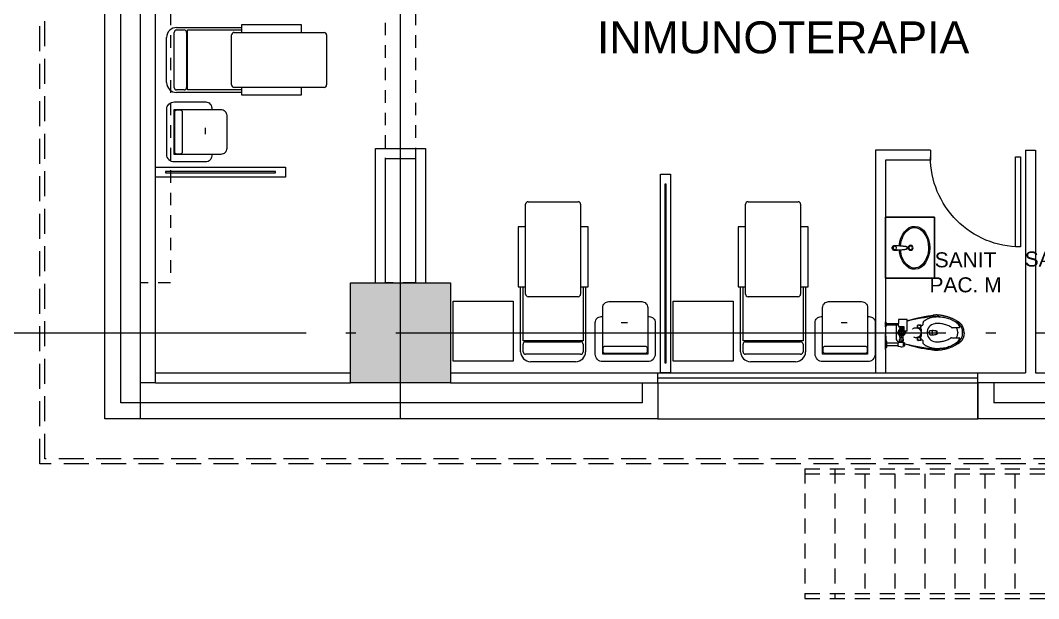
# Model space of a CAD drawing. Header units: metres. Extents: x -22 to 564, y 0 to 143.
# Drawn here: x 283.69 to 293.87, y 31.37 to 37.15 of the extents above; entities that cross this region are included whole.
import ezdxf

# ---------------------------------------------------------------- set-up
doc = ezdxf.new("R2010")
doc.units = ezdxf.units.M
for name, pattern in [('EJES630', [6.3, 5.5, -0.4, 0, -0.4]), ('XREF 3N NEURO-ONCOLOGIA$0$DASHED2', [0.375, 0.25, -0.125]), ('XREF 3N NEURO-ONCOLOGIA$0$HIDDE150', [0.24, 0.15, -0.09]), ('XREF 3N NEURO-ONCOLOGIA$0$HIDDEN2', [0.1875, 0.125, -0.0625])]:
    doc.linetypes.add(name, pattern=pattern)
for name, color, linetype, lineweight in [('EJES', 11, 'EJES630', 0), ('XREF 3N NEURO-ONCOLOGIA$0$HERRERIAS', 1, 'Continuous', 18), ('XREF 3N NEURO-ONCOLOGIA$0$MUROS DE TABLAROCA', 150, 'Continuous', 13)]:
    doc.layers.add(name, color=color, linetype=linetype, lineweight=lineweight)
for name, color, linetype in [('TEXTO', 7, 'Continuous'), ('XREF 3N NEURO-ONCOLOGIA$0$-CG-M-WALL', 7, 'Continuous'), ('XREF 3N NEURO-ONCOLOGIA$0$CANCELES', 1, 'Continuous'), ('XREF 3N NEURO-ONCOLOGIA$0$COLUMNAS', 6, 'Continuous'), ('XREF 3N NEURO-ONCOLOGIA$0$CONTRAVENTEOS', 6, 'XREF 3N NEURO-ONCOLOGIA$0$HIDDEN2'), ('XREF 3N NEURO-ONCOLOGIA$0$LAMINA MULTIPERFORADA', 9, 'Continuous'), ('XREF 3N NEURO-ONCOLOGIA$0$MOBILIARIO', 161, 'Continuous'), ('XREF 3N NEURO-ONCOLOGIA$0$MOBILIARIO FIJO', 40, 'Continuous'), ('XREF 3N NEURO-ONCOLOGIA$0$MUROS BAJOS', 2, 'Continuous'), ('XREF 3N NEURO-ONCOLOGIA$0$NOVIDESA', 11, 'Continuous'), ('XREF 3N NEURO-ONCOLOGIA$0$PROYECCIÓN', 252, 'XREF 3N NEURO-ONCOLOGIA$0$HIDDE150'), ('XREF 3N NEURO-ONCOLOGIA$0$PUERTAS', 253, 'Continuous')]:
    doc.layers.add(name, color=color, linetype=linetype)
doc.styles.add('100 SUBTITULOS 30', font='arial.ttf', dxfattribs={"height": 0.3})

# ---------------------------------------------------------------- blocks, each defined once
blk = doc.blocks.new('XREF 3N NEURO-ONCOLOGIA$0$C-1')
at = {"layer": 'XREF 3N NEURO-ONCOLOGIA$0$-CG-M-WALL', "true_color": 0x636466}
h = blk.add_hatch(color=251, dxfattribs=at)
h.dxf.hatch_style = 1
h.paths.add_polyline_path([(-0.5, -0.5), (-0.5, 0.5), (0.5, 0.5), (0.5, -0.5)])
blk.add_lwpolyline([(-0.5, -0.5), (-0.5, 0.5), (0.5, 0.5), (0.5, -0.5)], close=True)
blk = doc.blocks.new('XREF 3N NEURO-ONCOLOGIA$0$A$C1a09e307')
at = {"layer": 'XREF 3N NEURO-ONCOLOGIA$0$PROYECCIÓN', "color": 8, "lineweight": 0}
for p, q in [((-23.61, 20.255, 0), (-23.61, 12.295, 0)), ((-22.31, 20.255, 0), (-23.61, 20.255, 0)), ((-23.56, 20.255, 0), (-23.56, 12.245, 0)), ((-22.36, 20.255, 0), (-22.36, 11.045, 0)), ((-22.31, 20.255, 0), (-22.31, 10.995, 0)), ((-22.31, 19.955, 0), (-23.61, 19.955, 0)), ((-22.36, 19.655, 0), (-23.56, 19.655, 0)), ((-22.36, 19.355, 0), (-23.56, 19.355, 0)), ((-22.36, 19.055, 0), (-23.56, 19.055, 0)), ((-22.36, 18.755, 0), (-23.56, 18.755, 0)), ((-22.36, 18.455, 0), (-23.56, 18.455, 0)), ((-22.36, 18.155, 0), (-23.56, 18.155, 0))]:
    blk.add_line(p, q, dxfattribs=at)
blk = doc.blocks.new('XREF 3N NEURO-ONCOLOGIA$0$A$C55e99183')
at = {"layer": 'XREF 3N NEURO-ONCOLOGIA$0$MUROS DE TABLAROCA'}
blk.add_blockref('XREF 3N NEURO-ONCOLOGIA$0$A$C1a09e307', (0, 0), dxfattribs=at)
blk = doc.blocks.new('XREF 3N NEURO-ONCOLOGIA$0$REPOSET')
for p, q in [((-0.803, 0.428), (-1.403, 0.428)), ((-1.403, 0.428), (-1.403, 0.353)), ((-0.803, 0.353), (-0.803, 0.428)), ((-1.653, -0.172), (-1.653, 0.328)), ((-1.628, 0.353), (-0.728, 0.353)), ((-0.803, 0.403), (-0.153, 0.403)), ((-0.803, 0.378), (-0.263, 0.378)), ((-0.703, 0.328), (-0.703, -0.172)), ((-0.263, 0.378), (-0.263, -0.222)), ((-0.253, -0.197), (-0.253, 0.353)), ((-0.228, 0.378), (-0.153, 0.378)), ((-0.128, 0.353), (-0.128, -0.197)), ((-0.053, 0.303), (-0.053, -0.147)), ((-0.728, -0.197), (-1.628, -0.197)), ((-1.403, -0.197), (-1.403, -0.272)), ((-0.803, -0.272), (-0.803, -0.197)), ((-1.403, -0.272), (-0.803, -0.272)), ((-0.263, -0.222), (-0.803, -0.222)), ((-0.153, -0.247), (-0.803, -0.247)), ((-0.153, -0.222), (-0.228, -0.222))]:
    blk.add_line(p, q)
for centre, radius, start, end in [((-1.628, 0.328), 0.025, 90, 180), ((-0.728, 0.328), 0.025, 0, 90), ((-0.228, 0.353), 0.025, 90, 180), ((-0.153, 0.303), 0.1, 0, 90), ((-0.153, 0.353), 0.025, 360, 90), ((-1.628, -0.172), 0.025, 180, 270), ((-0.728, -0.172), 0.025, 270, 360), ((-0.228, -0.197), 0.025, 180, 270), ((-0.153, -0.147), 0.1, 270, 0), ((-0.153, -0.197), 0.025, 270, 0)]:
    blk.add_arc(centre, radius, start, end)
blk = doc.blocks.new('XREF 3N NEURO-ONCOLOGIA$0$XR-02$0$LAVABO.NORMATIVO')
at = {"layer": 'XREF 3N NEURO-ONCOLOGIA$0$MOBILIARIO FIJO'}
for p, q in [((-0.305, -0.49), (-0.305, 0)), ((-0.305, 0), (0.305, 0)), ((0.305, 0), (-0.305, 0)), ((-0.305, 0), (-0.305, -0.49)), ((0.305, -0.49), (0.305, 0)), ((0.305, 0), (0.305, -0.49)), ((0.305, -0.49), (-0.305, -0.49)), ((-0.305, -0.49), (0.305, -0.49))]:
    blk.add_line(p, q, dxfattribs=at)
at = {"layer": 'XREF 3N NEURO-ONCOLOGIA$0$MOBILIARIO FIJO', "linetype": 'ByBlock'}
for p, q in [((-0.023, -0.087), (-0.024, -0.089)), ((-0.024, -0.089), (-0.024, -0.092)), ((-0.024, -0.092), (-0.024, -0.093)), ((-0.024, -0.093), (-0.024, -0.094)), ((-0.024, -0.094), (-0.024, -0.095)), ((-0.024, -0.095), (-0.024, -0.095)), ((-0.024, -0.095), (-0.024, -0.096)), ((-0.024, -0.096), (-0.024, -0.097)), ((-0.024, -0.097), (-0.024, -0.097)), ((-0.024, -0.097), (-0.024, -0.098)), ((-0.024, -0.098), (-0.024, -0.099)), ((-0.024, -0.099), (-0.024, -0.1)), ((-0.024, -0.1), (-0.023, -0.101)), ((-0.022, -0.082), (-0.023, -0.085)), ((-0.023, -0.085), (-0.023, -0.087)), ((-0.023, -0.101), (-0.023, -0.101)), ((-0.023, -0.101), (-0.023, -0.102)), ((-0.02, -0.08), (-0.022, -0.082)), ((-0.019, -0.078), (-0.02, -0.08)), ((-0.017, -0.076), (-0.019, -0.078)), ((-0.015, -0.074), (-0.017, -0.076)), ((-0.014, -0.073), (-0.015, -0.074)), ((-0.011, -0.071), (-0.014, -0.073)), ((-0.009, -0.07), (-0.011, -0.071)), ((-0.007, -0.07), (-0.009, -0.07)), ((-0.005, -0.069), (-0.007, -0.07)), ((-0.004, -0.069), (-0.005, -0.069)), ((-0.002, -0.069), (-0.004, -0.069)), ((-0.001, -0.068), (-0.002, -0.069)), ((0.001, -0.068), (-0.001, -0.068)), ((0.002, -0.068), (0.001, -0.068)), ((0.003, -0.068), (0.002, -0.068)), ((0.004, -0.069), (0.003, -0.068)), ((0.006, -0.069), (0.004, -0.069)), ((0.007, -0.069), (0.006, -0.069)), ((0.009, -0.07), (0.007, -0.069)), ((0.01, -0.07), (0.009, -0.07)), ((0.012, -0.071), (0.01, -0.07)), ((0.014, -0.072), (0.012, -0.071)), ((0.015, -0.073), (0.014, -0.072)), ((0.016, -0.073), (0.015, -0.073)), ((0.017, -0.074), (0.016, -0.073)), ((0.018, -0.075), (0.017, -0.074)), ((0.02, -0.076), (0.018, -0.075)), ((0.021, -0.077), (0.02, -0.076)), ((0.022, -0.079), (0.021, -0.077)), ((0.022, -0.08), (0.022, -0.079)), ((0.023, -0.081), (0.022, -0.08)), ((0.024, -0.082), (0.023, -0.081)), ((0.024, -0.083), (0.024, -0.082)), ((0.025, -0.085), (0.024, -0.083)), ((0.025, -0.086), (0.025, -0.085)), ((0.026, -0.088), (0.025, -0.086)), ((0.025, -0.086), (0.025, -0.086)), ((0.025, -0.102), (0.026, -0.1)), ((0.026, -0.089), (0.026, -0.088)), ((0.026, -0.09), (0.026, -0.089)), ((0.026, -0.092), (0.026, -0.09)), ((0.026, -0.094), (0.026, -0.092)), ((0.026, -0.097), (0.026, -0.094)), ((0.026, -0.1), (0.026, -0.097)), ((-0.023, -0.102), (-0.023, -0.105)), ((-0.023, -0.105), (-0.023, -0.111)), ((-0.023, -0.111), (-0.023, -0.115)), ((-0.023, -0.115), (-0.023, -0.119)), ((-0.023, -0.119), (-0.022, -0.124)), ((-0.022, -0.124), (-0.022, -0.129)), ((-0.022, -0.129), (-0.022, -0.134)), ((-0.022, -0.134), (-0.022, -0.14)), ((-0.022, -0.14), (-0.021, -0.143)), ((-0.021, -0.143), (-0.021, -0.146)), ((-0.021, -0.146), (-0.021, -0.149)), ((-0.021, -0.149), (-0.021, -0.152)), ((-0.021, -0.152), (-0.02, -0.156)), ((-0.02, -0.156), (-0.02, -0.159)), ((-0.02, -0.159), (-0.02, -0.165)), ((-0.02, -0.165), (-0.019, -0.172)), ((-0.019, -0.172), (-0.018, -0.179)), ((-0.018, -0.179), (-0.017, -0.19)), ((-0.017, -0.19), (-0.016, -0.199)), ((-0.016, -0.199), (-0.015, -0.204)), ((0.017, -0.202), (0.018, -0.2)), ((0.017, -0.205), (0.017, -0.202)), ((0.018, -0.194), (0.019, -0.192)), ((0.018, -0.196), (0.018, -0.194)), ((0.018, -0.198), (0.018, -0.196)), ((0.018, -0.2), (0.018, -0.198)), ((0.019, -0.188), (0.02, -0.185)), ((0.019, -0.19), (0.019, -0.188)), ((0.019, -0.192), (0.019, -0.19)), ((0.02, -0.18), (0.021, -0.173)), ((0.02, -0.183), (0.02, -0.18)), ((0.02, -0.185), (0.02, -0.183)), ((0.021, -0.167), (0.022, -0.158)), ((0.021, -0.173), (0.021, -0.167)), ((0.022, -0.158), (0.023, -0.153)), ((0.023, -0.144), (0.024, -0.135)), ((0.023, -0.149), (0.023, -0.144)), ((0.023, -0.153), (0.023, -0.149)), ((0.024, -0.125), (0.025, -0.12)), ((0.024, -0.13), (0.024, -0.125)), ((0.024, -0.135), (0.024, -0.13)), ((0.025, -0.108), (0.025, -0.102)), ((0.025, -0.102), (0.025, -0.102)), ((0.025, -0.112), (0.025, -0.108)), ((0.025, -0.12), (0.025, -0.112)), ((-0.015, -0.204), (-0.015, -0.205)), ((-0.015, -0.205), (-0.015, -0.206)), ((-0.015, -0.206), (-0.015, -0.206)), ((-0.015, -0.206), (-0.014, -0.207)), ((-0.014, -0.207), (-0.014, -0.208)), ((-0.014, -0.208), (-0.013, -0.209)), ((-0.013, -0.209), (-0.013, -0.21)), ((-0.013, -0.21), (-0.012, -0.212)), ((-0.012, -0.212), (-0.01, -0.213)), ((-0.01, -0.213), (-0.009, -0.215)), ((-0.009, -0.215), (-0.008, -0.215)), ((-0.008, -0.215), (-0.006, -0.216)), ((-0.006, -0.216), (-0.005, -0.217)), ((-0.005, -0.217), (-0.004, -0.217)), ((-0.004, -0.217), (-0.002, -0.218)), ((-0.002, -0.218), (-0.001, -0.218)), ((-0.001, -0.218), (0.001, -0.218)), ((0.001, -0.218), (0.003, -0.218)), ((0.003, -0.218), (0.004, -0.218)), ((0.004, -0.218), (0.006, -0.217)), ((0.006, -0.217), (0.007, -0.217)), ((0.007, -0.217), (0.009, -0.216)), ((0.009, -0.216), (0.011, -0.215)), ((0.011, -0.215), (0.012, -0.214)), ((0.012, -0.214), (0.013, -0.213)), ((0.013, -0.213), (0.014, -0.211)), ((0.014, -0.211), (0.015, -0.21)), ((0.015, -0.21), (0.016, -0.208)), ((0.016, -0.208), (0.017, -0.206)), ((0.017, -0.206), (0.017, -0.205))]:
    blk.add_line(p, q, dxfattribs=at)
at = {"layer": 'XREF 3N NEURO-ONCOLOGIA$0$MOBILIARIO FIJO', "linetype": 'Continuous'}
blk.add_circle((0.001, -0.094), 0.0171, dxfattribs=at)
at = {"layer": 'XREF 3N NEURO-ONCOLOGIA$0$MOBILIARIO FIJO'}
for radius in [0.025, 0.0175]:
    blk.add_circle((0, -0.252), radius, dxfattribs=at)
at = {"layer": 'XREF 3N NEURO-ONCOLOGIA$0$MOBILIARIO FIJO', "linetype": 'Continuous'}
for centre, radius, start, end in [((0.001, -0.094), 0.0254, 0, 198.6555), ((0.001, -0.094), 0.0242, 359.5329, 180.4671), ((0.822, -0.087), 0.845, 180.4671, 187.9569), ((-0.819, -0.087), 0.845, 352.0431, 359.5329), ((0.001, -0.094), 0.0254, 341.3375, 0.0036), ((0.001, -0.202), 0.0162, 187.9569, 352.0431)]:
    blk.add_arc(centre, radius, start, end, dxfattribs=at)
at = {"layer": 'XREF 3N NEURO-ONCOLOGIA$0$MOBILIARIO FIJO'}
blk.add_ellipse((0, -0.291), major_axis=(-0.215, 0), ratio=0.709302, start_param=4.791428, end_param=10.916607, dxfattribs=at)
blk.add_open_spline([(-0.016, -0.151), (-0.056, -0.153), (-0.094, -0.164), (-0.184, -0.212), (-0.212, -0.265), (-0.188, -0.363), (-0.134, -0.408), (0.009, -0.44), (0.093, -0.426), (0.197, -0.352), (0.215, -0.298), (0.173, -0.203), (0.111, -0.162), (0.03, -0.152), (0.023, -0.151), (0.016, -0.151)], degree=3, knots=[4.791428, 4.791428, 4.791428, 4.791428, 5.367357, 5.367357, 6.457084, 6.457084, 7.54681, 7.54681, 8.636537, 8.636537, 9.726264, 9.726264, 10.81599, 10.81599, 10.916607, 10.916607, 10.916607, 10.916607], dxfattribs=at)
blk = doc.blocks.new('XREF 3N NEURO-ONCOLOGIA$0$XR-00$0$TZF-1-310')
for p, q in [((0, 0.003), (0, -0.003)), ((0.107, 0), (0.058, 0)), ((-0.02, -0.002), (-0.014, -0.001)), ((-0.003, 0), (0.003, 0)), ((0.058, -0.001), (0.058, -0.003)), ((0.058, -0.001), (0.108, -0.001)), ((0.059, -0.004), (0.069, -0.007)), ((0.069, -0.007), (0.096, -0.007)), ((0.071, -0.009), (0.071, -0.015)), ((0.071, -0.015), (0.095, -0.015)), ((0.074, -0.131), (0.074, -0.015)), ((0.092, -0.015), (0.092, -0.131)), ((0.095, -0.015), (0.095, -0.009)), ((0.096, -0.007), (0.107, -0.004)), ((0.107, 0), (0.107, 0)), ((0.108, -0.002), (0.108, -0.001)), ((-0.133, -0.181), (-0.134, -0.18)), ((-0.133, -0.184), (-0.133, -0.181)), ((-0.133, -0.181), (-0.1, -0.181)), ((-0.133, -0.181), (-0.133, -0.181)), ((-0.133, -0.181), (-0.133, -0.181)), ((-0.133, -0.181), (-0.133, -0.181)), ((-0.133, -0.181), (-0.132, -0.181)), ((-0.133, -0.184), (-0.1, -0.184)), ((-0.13, -0.187), (-0.133, -0.184)), ((-0.132, -0.181), (-0.127, -0.181)), ((-0.103, -0.187), (-0.13, -0.187)), ((-0.13, -0.187), (-0.13, -0.193)), ((-0.129, -0.195), (-0.104, -0.195)), ((-0.127, -0.181), (-0.114, -0.181)), ((-0.114, -0.181), (-0.11, -0.181)), ((-0.111, -0.195), (-0.111, -0.195)), ((-0.11, -0.181), (-0.101, -0.18)), ((-0.1, -0.184), (-0.103, -0.187)), ((-0.103, -0.193), (-0.103, -0.187)), ((-0.101, -0.18), (-0.1, -0.18)), ((-0.1, -0.18), (-0.099, -0.181)), ((-0.1, -0.181), (-0.1, -0.184)), ((-0.1, -0.181), (-0.099, -0.181)), ((-0.096, -0.142), (-0.081, -0.142)), ((-0.096, -0.179), (-0.082, -0.179)), ((-0.082, -0.161), (-0.08, -0.161)), ((-0.082, -0.161), (-0.082, -0.179)), ((-0.082, -0.179), (-0.081, -0.178)), ((-0.081, -0.142), (-0.08, -0.143)), ((-0.081, -0.142), (-0.08, -0.159)), ((-0.081, -0.178), (-0.081, -0.178)), ((-0.081, -0.178), (-0.08, -0.179)), ((-0.08, -0.143), (-0.08, -0.14)), ((-0.08, -0.14), (-0.068, -0.14)), ((-0.08, -0.143), (-0.08, -0.181)), ((-0.08, -0.159), (-0.08, -0.165)), ((-0.08, -0.161), (-0.08, -0.168)), ((-0.08, -0.165), (-0.08, -0.173)), ((-0.08, -0.168), (-0.08, -0.174)), ((-0.08, -0.173), (-0.08, -0.174)), ((-0.08, -0.181), (-0.068, -0.181)), ((-0.066, -0.142), (-0.066, -0.146)), ((-0.066, -0.179), (-0.066, -0.175)), ((0.059, -0.106), (-0.059, -0.106)), ((-0.059, -0.106), (-0.059, -0.106)), ((-0.045, -0.161), (-0.028, -0.161)), ((-0.045, -0.175), (-0.045, -0.178)), ((-0.045, -0.178), (-0.023, -0.178)), ((-0.023, -0.159), (-0.018, -0.145)), ((-0.018, -0.176), (-0.023, -0.162)), ((-0.017, -0.165), (-0.017, -0.156)), ((-0.017, -0.156), (-0.017, -0.165)), ((-0.015, -0.143), (-0.002, -0.137)), ((-0.015, -0.178), (-0.001, -0.184)), ((-0.013, -0.13), (-0.013, -0.126)), ((-0.013, -0.126), (-0.013, -0.129)), ((-0.013, -0.13), (-0.013, -0.134)), ((-0.013, -0.195), (-0.013, -0.192)), ((-0.009, -0.126), (-0.009, -0.129)), ((-0.007, -0.195), (-0.007, -0.192)), ((-0.004, -0.126), (-0.004, -0.129)), ((-0.003, -0.195), (-0.003, -0.192)), ((0.002, -0.137), (0.015, -0.142)), ((0.002, -0.184), (0.016, -0.178)), ((0.004, -0.126), (0.004, -0.129)), ((0.006, -0.195), (0.006, -0.192)), ((0.009, -0.126), (0.009, -0.129)), ((0.01, -0.134), (0.025, -0.134)), ((0.01, -0.188), (0.025, -0.188)), ((0.01, -0.195), (0.01, -0.192)), ((0.013, -0.134), (0.013, -0.126)), ((0.013, -0.126), (0.013, -0.129)), ((0.013, -0.192), (0.013, -0.188)), ((0.013, -0.195), (0.013, -0.192)), ((0.016, -0.219), (0.016, -0.188)), ((0.016, -0.188), (0.021, -0.188)), ((0.018, -0.145), (0.023, -0.158)), ((0.018, -0.165), (0.018, -0.156)), ((0.018, -0.156), (0.018, -0.165)), ((0.024, -0.162), (0.018, -0.176)), ((0.02, -0.188), (0.021, -0.188)), ((0.021, -0.188), (0.021, -0.188)), ((0.027, -0.141), (0.027, -0.138)), ((0.027, -0.184), (0.027, -0.181)), ((0.028, -0.14), (0.028, -0.152)), ((0.028, -0.143), (0.029, -0.143)), ((0.028, -0.178), (0.028, -0.169)), ((0.028, -0.169), (0.028, -0.182)), ((0.029, -0.178), (0.028, -0.178)), ((0.029, -0.143), (0.029, -0.178)), ((0.029, -0.143), (0.029, -0.144)), ((0.029, -0.144), (0.03, -0.143)), ((0.03, -0.17), (0.029, -0.144)), ((0.029, -0.144), (0.029, -0.144)), ((0.029, -0.144), (0.03, -0.177)), ((0.029, -0.178), (0.03, -0.177)), ((0.03, -0.178), (0.03, -0.143)), ((0.03, -0.143), (0.031, -0.178)), ((0.03, -0.143), (0.03, -0.143)), ((0.03, -0.143), (0.03, -0.143)), ((0.03, -0.143), (0.03, -0.144)), ((0.03, -0.144), (0.031, -0.162)), ((0.03, -0.144), (0.031, -0.144)), ((0.03, -0.177), (0.03, -0.17)), ((0.03, -0.177), (0.03, -0.177)), ((0.03, -0.177), (0.03, -0.178)), ((0.03, -0.178), (0.031, -0.178)), ((0.031, -0.144), (0.031, -0.143)), ((0.031, -0.144), (0.031, -0.15)), ((0.031, -0.15), (0.031, -0.159)), ((0.031, -0.159), (0.031, -0.16)), ((0.031, -0.16), (0.031, -0.162)), ((0.031, -0.162), (0.031, -0.17)), ((0.031, -0.162), (0.031, -0.164)), ((0.031, -0.17), (0.031, -0.172)), ((0.031, -0.178), (0.031, -0.177)), ((0.052, -0.188), (0.055, -0.188)), ((0.059, -0.106), (0.059, -0.106)), ((0.073, -0.131), (0.066, -0.131)), ((0.131, -0.131), (0.092, -0.131)), ((0.131, -0.219), (0.131, -0.131)), ((0.016, -0.219), (0.131, -0.219)), ((-0.107, -0.378), (-0.106, -0.378)), ((-0.105, -0.377), (-0.105, -0.377)), ((-0.103, -0.376), (-0.102, -0.376)), ((-0.102, -0.376), (-0.079, -0.376)), ((-0.076, -0.338), (-0.076, -0.326)), ((-0.076, -0.326), (-0.076, -0.354)), ((-0.074, -0.363), (-0.076, -0.354)), ((-0.076, -0.354), (-0.076, -0.354)), ((-0.075, -0.354), (-0.076, -0.354)), ((-0.076, -0.354), (-0.056, -0.354)), ((-0.076, -0.354), (-0.076, -0.354)), ((-0.076, -0.354), (-0.076, -0.354)), ((-0.075, -0.354), (-0.075, -0.354)), ((-0.075, -0.354), (-0.073, -0.354)), ((-0.074, -0.364), (-0.074, -0.36)), ((-0.074, -0.372), (-0.074, -0.37)), ((-0.073, -0.322), (-0.073, -0.322)), ((-0.073, -0.322), (-0.068, -0.322)), ((-0.051, -0.322), (-0.073, -0.322)), ((-0.069, -0.356), (-0.056, -0.356)), ((-0.068, -0.322), (-0.056, -0.322)), ((-0.056, -0.322), (-0.051, -0.322)), ((-0.056, -0.353), (-0.037, -0.353)), ((-0.056, -0.353), (-0.056, -0.356)), ((-0.048, -0.353), (-0.047, -0.326)), ((-0.048, -0.338), (-0.048, -0.353)), ((-0.036, -0.354), (-0.036, -0.356)), ((0.036, -0.356), (0.036, -0.354)), ((0.037, -0.353), (0.055, -0.353)), ((0.048, -0.338), (0.047, -0.326)), ((0.048, -0.326), (0.048, -0.353)), ((0.051, -0.322), (0.051, -0.322)), ((0.051, -0.322), (0.056, -0.322)), ((0.073, -0.322), (0.051, -0.322)), ((0.056, -0.322), (0.068, -0.322)), ((0.056, -0.354), (0.056, -0.356)), ((0.056, -0.354), (0.076, -0.354)), ((0.068, -0.322), (0.073, -0.322)), ((0.076, -0.354), (0.073, -0.363)), ((0.074, -0.36), (0.073, -0.364)), ((0.074, -0.37), (0.074, -0.372)), ((0.076, -0.354), (0.077, -0.326)), ((0.076, -0.339), (0.076, -0.354)), ((0.076, -0.354), (0.076, -0.354)), ((0.076, -0.354), (0.076, -0.354)), ((0.076, -0.354), (0.076, -0.354)), ((0.079, -0.376), (0.102, -0.376)), ((0.102, -0.376), (0.103, -0.376)), ((0.107, -0.378), (0.105, -0.378)), ((-0.091, -0.501), (-0.091, -0.501)), ((0.022, -0.467), (-0.022, -0.467)), ((-0.018, -0.506), (-0.017, -0.508)), ((0.018, -0.506), (-0.018, -0.506)), ((-0.003, -0.438), (-0.006, -0.439)), ((0.006, -0.439), (-0.006, -0.439)), ((0.003, -0.438), (0.006, -0.439)), ((0.018, -0.506), (0.017, -0.508)), ((0, -0.518), (0, -0.519)), ((-0.05, -0.66), (-0.05, -0.736)), ((0.05, -0.736), (0.05, -0.667)), ((-0.006, -0.724), (0, -0.724)), ((0.006, -0.724), (0, -0.724))]:
    blk.add_line(p, q)
for points in [[(-0.169, -0.001), (-0.169, 0)], [(-0.169, 0), (-0.014, 0)], [(-0.169, -0.001), (-0.163, -0.002)], [(-0.169, -0.001), (-0.015, -0.001)], [(-0.163, -0.002), (-0.02, -0.002)], [(-0.152, -0.003), (-0.146, -0.008)], [(-0.147, -0.013), (-0.148, -0.007)], [(-0.145, -0.009), (-0.038, -0.009)], [(-0.145, -0.015), (-0.088, -0.015)], [(-0.085, -0.013), (-0.085, -0.009)], [(-0.037, -0.008), (-0.031, -0.003)], [(-0.014, -0.001), (-0.014, 0)], [(-0.096, -0.18), (-0.136, -0.18)], [(-0.132, -0.123), (-0.134, -0.123), (-0.134, -0.135)], [(-0.133, -0.181), (-0.134, -0.181), (-0.133, -0.181), (-0.133, -0.181), (-0.133, -0.181), (-0.133, -0.181), (-0.133, -0.181), (-0.133, -0.181), (-0.133, -0.181), (-0.133, -0.181), (-0.133, -0.181), (-0.133, -0.181), (-0.133, -0.181), (-0.133, -0.181), (-0.133, -0.181), (-0.133, -0.181), (-0.133, -0.181), (-0.132, -0.181), (-0.131, -0.181), (-0.13, -0.181), (-0.127, -0.181), (-0.124, -0.181), (-0.117, -0.181), (-0.112, -0.18), (-0.109, -0.18), (-0.109, -0.18)], [(-0.099, -0.181), (-0.099, -0.181), (-0.099, -0.181), (-0.099, -0.181), (-0.099, -0.181), (-0.099, -0.181), (-0.099, -0.181), (-0.099, -0.181), (-0.099, -0.181), (-0.099, -0.181), (-0.099, -0.181), (-0.1, -0.181), (-0.103, -0.181), (-0.105, -0.181), (-0.109, -0.181), (-0.116, -0.181), (-0.128, -0.181), (-0.13, -0.181), (-0.131, -0.181), (-0.133, -0.181), (-0.133, -0.181), (-0.133, -0.181)], [(-0.122, -0.195), (-0.122, -0.195)], [(-0.101, -0.123), (-0.099, -0.123), (-0.099, -0.135)], [(-0.097, -0.14), (-0.097, -0.14)], [(-0.096, -0.141), (-0.096, -0.179), (-0.096, -0.18)], [(-0.081, -0.178), (-0.081, -0.168), (-0.081, -0.161)], [(-0.045, -0.146), (-0.045, -0.144), (-0.023, -0.143)], [(-0.015, -0.163), (-0.015, -0.158), (-0.013, -0.158), (-0.013, -0.16), (-0.012, -0.16), (-0.012, -0.158), (-0.01, -0.158), (-0.01, -0.163), (-0.012, -0.163), (-0.012, -0.161), (-0.013, -0.161), (-0.013, -0.163), (-0.015, -0.163)], [(-0.014, -0.135), (-0.014, -0.134), (-0.01, -0.134)], [(-0.007, -0.162), (-0.005, -0.162), (-0.005, -0.163), (-0.009, -0.163), (-0.009, -0.158), (-0.005, -0.158), (-0.005, -0.159), (-0.007, -0.159), (-0.007, -0.162)], [(-0.007, -0.161), (-0.005, -0.161), (-0.005, -0.16)], [(-0.004, -0.158), (-0.002, -0.158), (-0.002, -0.162), (0, -0.162), (0, -0.163), (-0.004, -0.163), (-0.004, -0.158)], [(-0.001, -0.158), (0.001, -0.158), (0.002, -0.161), (0.003, -0.158), (0.004, -0.158), (0.003, -0.163), (0.001, -0.163), (-0.001, -0.158)], [(0.006, -0.162), (0.009, -0.162), (0.009, -0.163), (0.005, -0.163), (0.005, -0.158), (0.009, -0.158), (0.009, -0.159), (0.006, -0.159), (0.006, -0.162)], [(0.006, -0.161), (0.009, -0.161), (0.009, -0.16)], [(0.01, -0.163), (0.011, -0.161), (0.01, -0.158), (0.012, -0.158), (0.012, -0.159), (0.013, -0.158), (0.015, -0.158), (0.013, -0.161), (0.015, -0.163), (0.013, -0.163), (0.012, -0.162), (0.012, -0.163), (0.01, -0.163)], [(0.021, -0.188), (0.021, -0.188), (0.051, -0.188), (0.051, -0.188)], [(0.053, -0.149), (0.053, -0.142), (0.057, -0.142), (0.057, -0.138), (0.059, -0.138), (0.059, -0.183), (0.057, -0.183), (0.057, -0.179), (0.053, -0.179), (0.053, -0.172), (0.057, -0.172), (0.057, -0.149), (0.053, -0.149), (0.053, -0.172)], [(0.059, -0.183), (0.059, -0.179), (0.06, -0.158), (0.059, -0.142), (0.059, -0.139), (0.059, -0.138)]]:
    blk.add_lwpolyline(points)
for points in [[(-0.132, -0.015), (-0.101, -0.015), (-0.101, -0.123), (-0.132, -0.123)], [(-0.066, -0.146), (-0.045, -0.146), (-0.045, -0.175), (-0.066, -0.175)], [(-0.013, -0.126), (0.013, -0.126), (0.013, -0.129), (-0.013, -0.129)], [(-0.013, -0.192), (0.014, -0.192), (0.014, -0.195), (-0.013, -0.195)], [(-0.007, -0.195), (0.008, -0.195), (0.008, -0.201), (-0.007, -0.201)], [(0.031, -0.181), (0.042, -0.181), (0.042, -0.14), (0.031, -0.14)], [(0.031, -0.14), (0.037, -0.14), (0.037, -0.149), (0.031, -0.149)], [(0.031, -0.152), (0.037, -0.152), (0.037, -0.169), (0.031, -0.169)], [(0.031, -0.173), (0.037, -0.173), (0.037, -0.181), (0.031, -0.181)], [(0.042, -0.146), (0.053, -0.146), (0.053, -0.176), (0.042, -0.176)]]:
    blk.add_lwpolyline(points, close=True)
for radius in [0.0287, 0.0208, 0.0206]:
    blk.add_circle((0, -0.161), radius)
at = {"linetype": 'XREF 3N NEURO-ONCOLOGIA$0$HIDDEN2', "ltscale": 0.25}
blk.add_circle((0, -0.305), 0.05, dxfattribs=at)
for centre, radius, start, end in [((0.058, -0.001), 0.000699, 90.9528, 179.9884), ((-0.168, 0.004), 0.0046, 263.5947, 268.4559), ((-0.153, -0.004), 0.00135, 45.0725, 87.1801), ((-0.145, -0.013), 0.0021, 183, 270), ((-0.145, -0.007), 0.00204, 225, 270), ((-0.088, -0.013), 0.0021, 270, 357), ((-0.038, -0.007), 0.00204, 270, 315), ((-0.03, -0.004), 0.00137, 94.7227, 134.7414), ((-0.015, 0.003), 0.00404, 271.1487, 276.8791), ((0.059, -0.002), 0.0014, 186.7349, 251.2313), ((0.069, -0.009), 0.00201, 2.8263, 77.3063), ((0.097, -0.009), 0.00201, 102.6722, 177.1705), ((0.107, -0.001), 0.000699, 359.9963, 84.9523), ((0.106, -0.002), 0.00142, 280.2182, 357.7148), ((1.432, -0.61), 1.597, 164.9037, 175.9972), ((-0.09, -0.16), 0.0506, 150.3792, 203.3877), ((-0.129, -0.193), 0.00134, 181.5, 270), ((-0.122, -0.195), 0.000343, 129.5338, 173.6561), ((-0.122, -0.195), 0.000336, 184.2026, 265.607), ((-0.116, -0.128), 0.0678, 265.6071, 274.393), ((1.257, -0.645), 1.44, 161.7644, 162.8369), ((-0.111, -0.195), 0.000336, 274.393, 0), ((-0.111, -0.195), 0.000384, 6.4023, 46.3389), ((-0.104, -0.193), 0.00132, 272.56, 359.5188), ((-0.098, -0.135), 0.0014, 180, 202.3854), ((-0.147, -0.162), 0.0546, 24.1417, 29.2361), ((-0.095, -0.14), 0.00152, 197.7005, 241.6179), ((-0.095, -0.181), 0.0014, 109.984, 146.4949), ((1.432, -0.61), 1.597, 162.4445, 162.9485), ((-0.059, -0.139), 0.0324, 90, 162.4418), ((1.432, -0.61), 1.597, 162.4418, 162.4445), ((0.345, -0.157), 0.427, 180.5403, 182.731), ((-0.068, -0.142), 0.0021, 0, 90), ((-0.068, -0.179), 0.0021, 269.9217, 358.0095), ((0, -0.161), 0.0342, 112.6823, 150.0864), ((0, -0.161), 0.0338, 113.03, 149.6072), ((0, -0.161), 0.0338, 210.3928, 246.97), ((0, -0.161), 0.0342, 209.8982, 247.1956), ((-0.02, -0.161), 0.00402, 157.4999, 202.5001), ((-0.014, -0.147), 0.00402, 112.4999, 157.5001), ((-0.014, -0.175), 0.00402, 202.4999, 244.6781), ((0, -0.369), 0.214, 85.2566, 94.7434), ((0, -0.369), 0.214, 85.2842, 94.7158), ((0, 0.048), 0.214, 265.2842, 274.7158), ((0, 0.048), 0.214, 265.2566, 274.7434), ((-0.005, -0.163), 0.00333, 92.771, 141.1546), ((0, -0.141), 0.00442, 60.0251, 118.4175), ((0, -0.18), 0.00418, 247.9601, 298.5157), ((0.009, -0.163), 0.00333, 92.771, 141.1546), ((0, -0.161), 0.0342, 51.9601, 67.3177), ((0.003, -0.156), 0.0287, 52.4204, 68.7317), ((0, -0.161), 0.0338, 293.03, 298.243), ((-0.001, -0.158), 0.0373, 292.8404, 297.3937), ((0.014, -0.147), 0.00445, 24.0076, 75.6524), ((0.014, -0.174), 0.00418, 292.9328, 343.6813), ((0.036, -0.037), 0.151, 264.2467, 275.9084), ((0.019, -0.16), 0.00473, 339.5535, 33.7109), ((0.021, -0.139), 0.00627, 9.3541, 51.7711), ((0.021, -0.183), 0.00627, 308.223, 348.2751), ((0.021, -0.139), 0.00627, 9.3541, 51.7711), ((0.021, -0.183), 0.00627, 308.223, 348.2751), ((0.032, -0.137), 0.00562, 189.3834, 212.1713), ((0.033, -0.185), 0.00586, 147.9912, 172.4866), ((0, -0.161), 0.0347, 30.4452, 36.7467), ((0.003, -0.159), 0.0304, 29.7018, 36.0418), ((0.002, -0.162), 0.0318, 322.8069, 330.7575), ((0.015, -0.171), 0.0161, 322.8448, 332.2385), ((0.055, -0.184), 0.0037, 273.989, 13.1466), ((0.059, -0.139), 0.0324, 63.0756, 90), ((0.066, -0.138), 0.00771, 89.9605, 177.6253), ((0.083, -0.041), 0.0897, 263.9649, 276.0445), ((1.244, -0.643), 1.426, 163.2334, 173.7464), ((1.244, -0.643), 1.426, 162.7735, 163.1187), ((-1.432, -0.61), 1.597, 4.0028, 14.2041), ((-1.257, -0.645), 1.44, 17.1303, 17.2305), ((-1.243, -0.643), 1.425, 16.8408, 17.2004), ((-1.243, -0.643), 1.425, 6.2485, 16.8299), ((-0.003, -0.496), 0.158, 131.7258, 132.3304), ((-0.107, -0.38), 0.00196, 89.3673, 131.099), ((-0.106, -0.376), 0.00184, 269.3463, 330.6492), ((-0.103, -0.378), 0.00195, 90.4112, 151.5615), ((-0.079, -0.371), 0.00455, 270, 0), ((-0.073, -0.326), 0.00364, 90, 180.8185), ((-0.073, -0.326), 0.00364, 89.1815, 180), ((-0.075, -0.354), 0.00091, 180.8185, 196.1443), ((-0.051, -0.326), 0.00364, 26.429, 90), ((-0.051, -0.326), 0.00364, 358.3631, 89.1815), ((-0.037, -0.354), 0.00091, 0, 90), ((0, -12.458), 12.102, 89.8216, 90.175), ((0.037, -0.354), 0.00091, 90, 180), ((0.051, -0.326), 0.00364, 90, 180.8185), ((0.051, -0.326), 0.00364, 89.1815, 180), ((0.055, -0.354), 0.00091, 0, 90), ((0.047, 2.148), 2.504, 270.1875, 270.5141), ((0.073, -0.326), 0.00364, 26.429, 90), ((0.073, -0.326), 0.00364, 358.3631, 89.1815), ((0.079, -0.371), 0.00455, 180, 270), ((0.075, -0.354), 0.00091, 343.8557, 359.1815), ((0.103, -0.378), 0.00195, 28.4386, 89.5888), ((0.107, -0.38), 0.00198, 49.0875, 90.4462), ((0.004, -0.495), 0.156, 47.6682, 48.2772), ((0.132, -0.519), 0.293, 175.9969, 184.8615), ((0, -0.508), 0.091, 9.2548, 175.9387), ((0.519, -0.438), 0.541, 182.9967, 187.144), ((-0.001, -0.437), 0.000598, 317.9323, 342.9776), ((0.001, -0.437), 0.000597, 196.9872, 222.103), ((-0.507, -0.439), 0.529, 352.8086, 357.0508), ((-0.132, -0.519), 0.293, 355.0124, 4.0031), ((-0.001, -0.518), 0.000937, 263.4365, 309.8712), ((0.001, -0.518), 0.000937, 230.1288, 276.5635), ((0.252, -0.497), 0.415, 208.3551, 213.0094), ((-0.057, -0.66), 0.00728, 0, 37.067), ((0.02, -0.558), 0.168, 245.3845, 256.7621), ((-0.02, -0.558), 0.168, 283.2379, 294.6155), ((0.057, -0.667), 0.00728, 142.0152, 180), ((-0.252, -0.497), 0.415, 326.9906, 331.7101), ((-0.006, -0.665), 0.107, 213.0094, 272.1861), ((-0.057, -0.736), 0.00728, 238.4381, 0), ((0.02, -0.558), 0.168, 256.7621, 258.2805), ((0.02, -0.558), 0.168, 258.2805, 261.1157), ((0, -0.828), 0.056, 90, 92.1861), ((0, -0.828), 0.056, 87.8139, 90), ((0.006, -0.665), 0.107, 267.8139, 326.9906), ((-0.02, -0.558), 0.168, 278.8843, 281.7195), ((-0.02, -0.558), 0.168, 281.7195, 283.2379), ((0.057, -0.736), 0.00728, 180, 301.5619)]:
    blk.add_arc(centre, radius, start, end)
blk.add_ellipse((0.111, -0.426), major_axis=(-0.071, 0.143), ratio=0.110156, start_param=-1.280538, end_param=-1.272211)
for points, knots in [([(-0.061, -0.742), (-0.068, -0.738), (-0.076, -0.733), (-0.086, -0.725), (-0.089, -0.723), (-0.095, -0.717), (-0.098, -0.714), (-0.107, -0.704), (-0.112, -0.697), (-0.12, -0.683), (-0.124, -0.675), (-0.132, -0.66), (-0.135, -0.652), (-0.141, -0.636), (-0.144, -0.628), (-0.149, -0.612), (-0.151, -0.603), (-0.155, -0.587), (-0.156, -0.578), (-0.158, -0.562), (-0.159, -0.553), (-0.16, -0.536), (-0.161, -0.528), (-0.16, -0.511), (-0.16, -0.503), (-0.159, -0.49), (-0.158, -0.486), (-0.157, -0.478), (-0.156, -0.473), (-0.153, -0.461), (-0.151, -0.453), (-0.147, -0.44), (-0.145, -0.436), (-0.143, -0.43), (-0.142, -0.428), (-0.141, -0.424), (-0.14, -0.422), (-0.137, -0.417), (-0.135, -0.413), (-0.131, -0.405), (-0.129, -0.402), (-0.124, -0.395), (-0.121, -0.392), (-0.116, -0.385), (-0.113, -0.382), (-0.109, -0.379)], [0, 0, 0, 0, 0.0625, 0.0625, 0.09375, 0.09375, 0.125, 0.125, 0.1875, 0.1875, 0.25, 0.25, 0.3125, 0.3125, 0.375, 0.375, 0.4375, 0.4375, 0.5, 0.5, 0.5625, 0.5625, 0.625, 0.625, 0.6875, 0.6875, 0.71875, 0.71875, 0.75, 0.75, 0.8125, 0.8125, 0.84375, 0.84375, 0.859375, 0.859375, 0.875, 0.875, 0.90625, 0.90625, 0.9375, 0.9375, 0.96875, 0.96875, 1, 1, 1, 1]), ([(-0.074, -0.36), (-0.074, -0.36), (-0.074, -0.359), (-0.073, -0.359), (-0.073, -0.359), (-0.073, -0.358), (-0.073, -0.358), (-0.073, -0.358), (-0.073, -0.357), (-0.072, -0.357), (-0.072, -0.357), (-0.071, -0.357), (-0.071, -0.357), (-0.071, -0.356), (-0.07, -0.356), (-0.07, -0.356), (-0.07, -0.356), (-0.069, -0.356)], [0, 0, 0, 0, 0.125, 0.125, 0.25, 0.25, 0.375, 0.375, 0.5, 0.5, 0.625, 0.625, 0.75, 0.75, 0.875, 0.875, 1, 1, 1, 1]), ([(-0.074, -0.37), (-0.074, -0.369), (-0.074, -0.369), (-0.074, -0.368), (-0.074, -0.368), (-0.074, -0.367), (-0.074, -0.366), (-0.074, -0.365), (-0.074, -0.364), (-0.074, -0.364)], [0, 0, 0, 0, 0.25, 0.25, 0.5, 0.5, 0.75, 0.75, 1, 1, 1, 1]), ([(0.109, -0.379), (0.116, -0.385), (0.121, -0.391), (0.131, -0.405), (0.135, -0.413), (0.14, -0.422), (0.141, -0.424), (0.142, -0.428), (0.143, -0.43), (0.145, -0.436), (0.147, -0.44), (0.151, -0.453), (0.153, -0.461), (0.157, -0.477), (0.158, -0.486), (0.16, -0.503), (0.16, -0.511), (0.161, -0.528), (0.16, -0.537), (0.159, -0.554), (0.158, -0.562), (0.156, -0.579), (0.155, -0.587), (0.151, -0.604), (0.149, -0.612), (0.144, -0.628), (0.141, -0.636), (0.135, -0.652), (0.132, -0.66), (0.124, -0.675), (0.12, -0.683), (0.114, -0.694), (0.111, -0.697), (0.106, -0.704), (0.104, -0.707), (0.098, -0.714), (0.095, -0.717), (0.089, -0.723), (0.086, -0.725), (0.076, -0.733), (0.068, -0.738), (0.061, -0.742)], [0, 0, 0, 0, 0.0625, 0.0625, 0.125, 0.125, 0.140625, 0.140625, 0.15625, 0.15625, 0.1875, 0.1875, 0.25, 0.25, 0.3125, 0.3125, 0.375, 0.375, 0.4375, 0.4375, 0.5, 0.5, 0.5625, 0.5625, 0.625, 0.625, 0.6875, 0.6875, 0.75, 0.75, 0.8125, 0.8125, 0.84375, 0.84375, 0.875, 0.875, 0.90625, 0.90625, 0.9375, 0.9375, 1, 1, 1, 1]), ([(0.069, -0.356), (0.07, -0.356), (0.07, -0.356), (0.07, -0.356), (0.071, -0.356), (0.071, -0.357), (0.071, -0.357), (0.072, -0.357), (0.072, -0.357), (0.073, -0.357), (0.073, -0.358), (0.073, -0.358), (0.073, -0.358), (0.073, -0.359), (0.073, -0.359), (0.073, -0.359), (0.074, -0.36), (0.074, -0.36)], [0, 0, 0, 0, 0.125, 0.125, 0.25, 0.25, 0.375, 0.375, 0.5, 0.5, 0.625, 0.625, 0.75, 0.75, 0.875, 0.875, 1, 1, 1, 1]), ([(0.073, -0.364), (0.073, -0.364), (0.074, -0.365), (0.074, -0.366), (0.074, -0.367), (0.074, -0.368), (0.074, -0.368), (0.074, -0.369), (0.074, -0.369), (0.074, -0.37)], [0, 0, 0, 0, 0.25, 0.25, 0.5, 0.5, 0.75, 0.75, 1, 1, 1, 1]), ([(-0.091, -0.501), (-0.091, -0.505), (-0.091, -0.508), (-0.091, -0.515), (-0.091, -0.518), (-0.091, -0.528), (-0.091, -0.535), (-0.09, -0.549), (-0.089, -0.555), (-0.086, -0.569), (-0.085, -0.575), (-0.082, -0.588), (-0.08, -0.595), (-0.076, -0.607), (-0.073, -0.614), (-0.068, -0.626), (-0.065, -0.632), (-0.059, -0.644), (-0.056, -0.65), (-0.052, -0.655)], [0, 0, 0, 0, 0.0625, 0.0625, 0.125, 0.125, 0.25, 0.25, 0.375, 0.375, 0.5, 0.5, 0.625, 0.625, 0.75, 0.75, 0.875, 0.875, 1, 1, 1, 1]), ([(-0.006, -0.439), (-0.007, -0.439), (-0.007, -0.439), (-0.009, -0.439), (-0.01, -0.44), (-0.013, -0.44), (-0.014, -0.441), (-0.017, -0.443), (-0.018, -0.444), (-0.02, -0.447), (-0.021, -0.448), (-0.022, -0.451), (-0.022, -0.452), (-0.022, -0.454), (-0.022, -0.455), (-0.022, -0.456), (-0.022, -0.457), (-0.022, -0.461), (-0.022, -0.464), (-0.022, -0.467)], [0, 0, 0, 0, 0.0625, 0.0625, 0.125, 0.125, 0.25, 0.25, 0.375, 0.375, 0.5, 0.5, 0.625, 0.625, 0.6875, 0.6875, 0.75, 0.75, 1, 1, 1, 1]), ([(0, -0.518), (-0.001, -0.518), (-0.002, -0.518), (-0.004, -0.518), (-0.005, -0.518), (-0.008, -0.517), (-0.01, -0.517), (-0.013, -0.516), (-0.013, -0.516), (-0.014, -0.516), (-0.015, -0.516), (-0.015, -0.515), (-0.015, -0.515), (-0.016, -0.514), (-0.016, -0.513), (-0.016, -0.511), (-0.017, -0.51), (-0.017, -0.508)], [0, 0, 0, 0, 0.125, 0.125, 0.25, 0.25, 0.5, 0.5, 0.5625, 0.5625, 0.625, 0.625, 0.6875, 0.6875, 0.75, 0.75, 1, 1, 1, 1]), ([(-0.001, -0.519), (-0.003, -0.519), (-0.005, -0.519), (-0.008, -0.518), (-0.01, -0.518), (-0.013, -0.517), (-0.013, -0.517), (-0.014, -0.517), (-0.015, -0.516), (-0.015, -0.516), (-0.015, -0.515), (-0.016, -0.514), (-0.016, -0.514), (-0.016, -0.512), (-0.017, -0.51), (-0.017, -0.508)], [0, 0, 0, 0, 0.25, 0.25, 0.5, 0.5, 0.5625, 0.5625, 0.625, 0.625, 0.6875, 0.6875, 0.75, 0.75, 1, 1, 1, 1]), ([(-0.001, -0.437), (-0.001, -0.437), (-0.001, -0.437), (-0.001, -0.437), (-0.001, -0.437), (-0.001, -0.437), (-0.002, -0.438), (-0.002, -0.438), (-0.002, -0.438), (-0.003, -0.438)], [0, 0, 0, 0, 0.125, 0.125, 0.25, 0.25, 0.5, 0.5, 1, 1, 1, 1]), ([(-0.001, -0.437), (-0.001, -0.437), (-0.001, -0.436), (-0.001, -0.436), (0, -0.436), (0, -0.436), (0, -0.435), (0, -0.435), (0, -0.435), (0, -0.435), (0, -0.435), (0, -0.435), (0, -0.436), (0, -0.436), (0.001, -0.436), (0.001, -0.436), (0.001, -0.437), (0.001, -0.437)], [0, 0, 0, 0, 0.25, 0.25, 0.375, 0.375, 0.4375, 0.4375, 0.5, 0.5, 0.5625, 0.5625, 0.625, 0.625, 0.75, 0.75, 1, 1, 1, 1]), ([(0, -0.518), (0.001, -0.518), (0.002, -0.518), (0.004, -0.518), (0.005, -0.518), (0.008, -0.517), (0.01, -0.517), (0.013, -0.516), (0.013, -0.516), (0.014, -0.516), (0.015, -0.516), (0.015, -0.515), (0.015, -0.515), (0.016, -0.514), (0.016, -0.513), (0.016, -0.511), (0.017, -0.51), (0.017, -0.508)], [0, 0, 0, 0, 0.125, 0.125, 0.25, 0.25, 0.5, 0.5, 0.5625, 0.5625, 0.625, 0.625, 0.6875, 0.6875, 0.75, 0.75, 1, 1, 1, 1]), ([(0.003, -0.438), (0.002, -0.438), (0.002, -0.438), (0.002, -0.438), (0.001, -0.437), (0.001, -0.437), (0.001, -0.437), (0.001, -0.437), (0.001, -0.437), (0.001, -0.437)], [0, 0, 0, 0, 0.5, 0.5, 0.75, 0.75, 0.875, 0.875, 1, 1, 1, 1]), ([(0.001, -0.519), (0.003, -0.519), (0.005, -0.519), (0.008, -0.518), (0.01, -0.518), (0.013, -0.517), (0.013, -0.517), (0.014, -0.517), (0.015, -0.516), (0.015, -0.516), (0.015, -0.515), (0.016, -0.514), (0.016, -0.514), (0.016, -0.512), (0.017, -0.51), (0.017, -0.508)], [0, 0, 0, 0, 0.25, 0.25, 0.5, 0.5, 0.5625, 0.5625, 0.625, 0.625, 0.6875, 0.6875, 0.75, 0.75, 1, 1, 1, 1]), ([(0.006, -0.439), (0.007, -0.439), (0.007, -0.439), (0.009, -0.439), (0.01, -0.44), (0.013, -0.44), (0.014, -0.441), (0.017, -0.443), (0.018, -0.444), (0.02, -0.447), (0.021, -0.448), (0.022, -0.451), (0.022, -0.452), (0.022, -0.454), (0.022, -0.455), (0.022, -0.456), (0.022, -0.457), (0.022, -0.461), (0.022, -0.464), (0.022, -0.467)], [0, 0, 0, 0, 0.0625, 0.0625, 0.125, 0.125, 0.25, 0.25, 0.375, 0.375, 0.5, 0.5, 0.625, 0.625, 0.6875, 0.6875, 0.75, 0.75, 1, 1, 1, 1]), ([(0.052, -0.663), (0.054, -0.66), (0.056, -0.657), (0.06, -0.651), (0.062, -0.647), (0.067, -0.638), (0.07, -0.631), (0.075, -0.617), (0.078, -0.61), (0.082, -0.596), (0.084, -0.589), (0.087, -0.574), (0.089, -0.567), (0.091, -0.552), (0.091, -0.545), (0.092, -0.53), (0.092, -0.523), (0.092, -0.512), (0.092, -0.508), (0.091, -0.502), (0.091, -0.501), (0.091, -0.498), (0.091, -0.497), (0.09, -0.495), (0.09, -0.494), (0.09, -0.493)], [0, 0, 0, 0, 0.0625, 0.0625, 0.125, 0.125, 0.25, 0.25, 0.375, 0.375, 0.5, 0.5, 0.625, 0.625, 0.75, 0.75, 0.875, 0.875, 0.9375, 0.9375, 0.96875, 0.96875, 0.984375, 0.984375, 1, 1, 1, 1])]:
    blk.add_open_spline(points, degree=3, knots=knots)
for points, weights in [([(-0.177, -0.518), (-0.178, -0.505), (-0.176, -0.493)], [1, 0.96771874759, 0.94216281398]), ([(-0.176, -0.493), (-0.175, -0.482), (-0.173, -0.472)], [0.94216281398, 0.922339074528, 0.90656203066]), ([(0.176, -0.493), (0.175, -0.483), (0.173, -0.473)], [0.94216281398, 0.922518420865, 0.906847833249]), ([(0.177, -0.518), (0.178, -0.505), (0.176, -0.493)], [1, 0.96771874759, 0.94216281398]), ([(-0.177, -0.519), (-0.177, -0.518), (-0.177, -0.518)], [1, 0.999997543195, 1]), ([(0.177, -0.519), (0.177, -0.518), (0.177, -0.518)], [1, 0.999997543195, 1]), ([(0, -0.786), (-0.001, -0.786), (-0.002, -0.786)], [1, 0.999818026965, 1])]:
    blk.add_rational_spline(points, weights, degree=2)
for points, weights, knots in [([(-0.002, -0.786), (-0.071, -0.789), (-0.108, -0.731), (-0.171, -0.634), (-0.177, -0.519)], [1, 0.869595072185, 1, 0.965853886877, 1], [0.004294, 0.004294, 0.004294, 0.32836, 0.32836, 0.9293445, 0.9293445, 0.9293445]), ([(0, -0.786), (0.001, -0.786), (0.002, -0.786), (0.071, -0.789), (0.108, -0.731), (0.171, -0.634), (0.177, -0.519)], [1, 0.999818026965, 1, 0.869595072185, 1, 0.965853886877, 1], [0, 0, 0, 0.004294, 0.004294, 0.32836, 0.32836, 0.9293445, 0.9293445, 0.9293445])]:
    blk.add_rational_spline(points, weights, degree=2, knots=knots)
blk = doc.blocks.new('XREF 3N NEURO-ONCOLOGIA$0$A$C59865542')
for p, q in [((0.371, 0.283), (0.455, 0.283)), ((0.1, 0.2), (0.08, 0.2)), ((0.72, 0.2), (0.7, 0.2))]:
    blk.add_line(p, q)
blk.add_lwpolyline([(0.08, 0.2, -0.414214), (0, 0.28), (0, 0.7, -0.414214), (0.1, 0.8), (0.7, 0.8, -0.414214), (0.8, 0.7), (0.8, 0.28, -0.414214), (0.72, 0.2)], format="xyb")
for points in [[(0.7, 0.7), (0.7, 0.08, -0.414214), (0.62, 0), (0.18, 0, -0.414214), (0.1, 0.08), (0.1, 0.7)], [(0.135, 0.694), (0.665, 0.694, -0.414214), (0.695, 0.664), (0.695, 0.624, -0.414214), (0.665, 0.594), (0.135, 0.594, -0.414214), (0.105, 0.624), (0.105, 0.664, -0.414214)]]:
    blk.add_lwpolyline(points, format="xyb", close=True)
blk = doc.blocks.new('XREF 3N NEURO-ONCOLOGIA')
at = {"layer": 'XREF 3N NEURO-ONCOLOGIA$0$CANCELES', "elevation": 0}
blk.add_lwpolyline([(3.356, 52.09), (3.356, 50.99), (3.369, 50.99), (3.369, 52.09)], close=True, dxfattribs=at)
at = {"layer": 'XREF 3N NEURO-ONCOLOGIA$0$CANCELES'}
blk.add_lwpolyline([(1.458, 47.084), (3.243, 47.084), (3.243, 47.097), (1.458, 47.097)], close=True, dxfattribs=at)
at = {"layer": 'XREF 3N NEURO-ONCOLOGIA$0$CONTRAVENTEOS', "color": 3, "elevation": 0}
blk.add_lwpolyline([(2.258, 52.34), (8.108, 52.34), (8.108, 52.04), (2.258, 52.04)], close=True, dxfattribs=at)
at = {"layer": 'XREF 3N NEURO-ONCOLOGIA$0$CONTRAVENTEOS', "elevation": 0}
blk.add_lwpolyline([(2.258, 49.89), (8.108, 49.89), (8.108, 49.59), (2.258, 49.59)], close=True, dxfattribs=at)
at = {"layer": 'XREF 3N NEURO-ONCOLOGIA$0$HERRERIAS'}
for p, q in [((1.258, 47.165), (1.258, 47.165)), ((1.258, 47.165), (1.258, 43.965)), ((1.308, 47.165), (1.308, 47.165)), ((1.308, 47.165), (1.308, 43.965))]:
    blk.add_line(p, q, dxfattribs=at)
at = {"layer": 'XREF 3N NEURO-ONCOLOGIA$0$LAMINA MULTIPERFORADA', "linetype": 'XREF 3N NEURO-ONCOLOGIA$0$DASHED2', "elevation": 0}
for points in [[(0.448, 53.35), (18.22, 53.35), (18.22, 27.68), (23.518, 27.68), (23.518, -1.89), (0.448, -1.89)], [(0.498, 53.3), (18.17, 53.3), (18.17, 27.63), (23.468, 27.63), (23.468, -1.84), (0.498, -1.84)]]:
    blk.add_lwpolyline(points, close=True, dxfattribs=at)
at = {"layer": 'XREF 3N NEURO-ONCOLOGIA$0$MOBILIARIO', "elevation": 0}
for points in [[(1.473, 48.614), (1.473, 49.214), (2.073, 49.214), (2.073, 48.614)], [(1.473, 46.414), (1.473, 47.014), (2.073, 47.014), (2.073, 46.414)]]:
    blk.add_lwpolyline(points, close=True, dxfattribs=at)
at = {"layer": 'XREF 3N NEURO-ONCOLOGIA$0$MUROS BAJOS'}
for p, q in [((0.898, 47.165), (0.898, 43.965)), ((1.358, 47.165), (1.358, 47.165)), ((1.358, 47.165), (1.358, 43.965)), ((0.898, 43.965), (1.358, 43.965))]:
    blk.add_line(p, q, dxfattribs=at)
at = {"layer": 'XREF 3N NEURO-ONCOLOGIA$0$MUROS BAJOS', "lineweight": 0, "elevation": 0}
blk.add_lwpolyline([(3.413, 50.89), (3.313, 50.89), (3.313, 52.19), (3.413, 52.19)], close=True, dxfattribs=at)
at = {"layer": 'XREF 3N NEURO-ONCOLOGIA$0$MUROS BAJOS', "lineweight": 0}
blk.add_lwpolyline([(3.343, 47.14), (3.343, 47.04), (1.358, 47.04), (1.358, 47.14)], close=True, dxfattribs=at)
at = {"layer": 'XREF 3N NEURO-ONCOLOGIA$0$MUROS DE TABLAROCA'}
for p, q in [((1.258, 52.19), (1.258, 50.24)), ((1.258, 52.19), (10.358, 52.19)), ((1.358, 52.19), (1.358, 50.24)), ((1.258, 49.24), (1.258, 47.165)), ((1.358, 49.24), (1.358, 47.165)), ((1.258, 47.165), (1.358, 47.165)), ((1.358, 45.615), (1.358, 45.515)), ((1.258, 41.89), (1.258, 43.965)), ((1.358, 43.965), (1.358, 43.49)), ((1.358, 43.39), (1.358, 41.99))]:
    blk.add_line(p, q, dxfattribs=at)
at = {"layer": 'XREF 3N NEURO-ONCOLOGIA$0$MUROS DE TABLAROCA', "lineweight": 0}
for p, q in [((3.583, 44.99), (1.358, 44.99)), ((3.583, 44.44), (3.583, 44.99)), ((3.483, 44.89), (1.358, 44.89)), ((3.483, 44.44), (3.483, 44.89)), ((3.583, 44.44), (3.483, 44.44)), ((3.583, 43.49), (1.358, 43.49)), ((3.583, 43.49), (3.583, 43.39)), ((3.583, 43.39), (1.358, 43.39))]:
    blk.add_line(p, q, dxfattribs=at)
at = {"layer": 'XREF 3N NEURO-ONCOLOGIA$0$MUROS DE TABLAROCA'}
blk.add_lwpolyline([(1.258, 52.19), (1.258, 52.34), (17.208, 52.34)], dxfattribs=at)
at = {"layer": 'XREF 3N NEURO-ONCOLOGIA$0$MUROS DE TABLAROCA', "elevation": 0}
for points in [[(2.258, 49.99), (3.601, 49.99), (3.601, 49.49), (2.258, 49.49)], [(2.258, 49.89), (3.501, 49.89), (3.501, 49.59), (2.258, 49.59)]]:
    blk.add_lwpolyline(points, dxfattribs=at)
at = {"layer": 'XREF 3N NEURO-ONCOLOGIA$0$NOVIDESA'}
for p, q in [((1.258, 47.325), (1.058, 47.325)), ((1.258, 47.165), (0.898, 47.165)), ((1.258, 43.965), (0.898, 43.965)), ((1.258, 43.805), (1.058, 43.805))]:
    blk.add_line(p, q, dxfattribs=at)
for points in [[(0.898, 52.7), (17.57, 52.7), (17.57, 47.165)], [(0.898, 47.165), (0.898, 52.7)], [(1.058, 52.54), (17.41, 52.54), (17.41, 47.325)], [(1.058, 47.325), (1.058, 52.54)], [(0.898, 38.815), (0.898, 43.965)], [(1.058, 38.975), (1.058, 43.805)]]:
    blk.add_lwpolyline(points, dxfattribs=at)
at = {"layer": 'XREF 3N NEURO-ONCOLOGIA$0$PUERTAS', "elevation": -0.002}
blk.add_lwpolyline([(2.616, 43.54), (2.616, 43.59), (3.516, 43.59), (3.516, 43.54), (2.616, 43.54, -0.414214), (3.516, 44.44)], format="xyb", dxfattribs=at)
at = {"layer": 'XREF 3N NEURO-ONCOLOGIA$0$CANCELES'}
blk.add_blockref('XREF 3N NEURO-ONCOLOGIA$0$A$C55e99183', (22.708, 25.44), dxfattribs=at)
at = {"layer": 'XREF 3N NEURO-ONCOLOGIA$0$COLUMNAS'}
blk.add_blockref('XREF 3N NEURO-ONCOLOGIA$0$C-1', (1.758, 49.74, 0), dxfattribs=at)
at = {"layer": 'XREF 3N NEURO-ONCOLOGIA$0$MOBILIARIO', "xscale": 0.7499999999999947, "yscale": 0.7499999999999947, "zscale": 0.7499999999999947}
blk.add_blockref('XREF 3N NEURO-ONCOLOGIA$0$A$C59865542', (3.466, 51.479, 0), dxfattribs=at)
at = {"layer": 'XREF 3N NEURO-ONCOLOGIA$0$MOBILIARIO'}
for p, rotation in [((4.564, 52.133, 0), 89.99999999999937), ((1.415, 48.292), 179.9999999999994), ((1.415, 46.092), 179.9999999999994)]:
    blk.add_blockref('XREF 3N NEURO-ONCOLOGIA$0$REPOSET', p, dxfattribs=dict(at, rotation=rotation))
at = {"layer": 'XREF 3N NEURO-ONCOLOGIA$0$MOBILIARIO', "xscale": 0.7499999999999947, "yscale": 0.7499999999999947, "zscale": 0.7499999999999947, "rotation": 90}
for p in [(2.069, 47.193), (2.069, 44.993)]:
    blk.add_blockref('XREF 3N NEURO-ONCOLOGIA$0$A$C59865542', p, dxfattribs=at)
at = {"layer": 'XREF 3N NEURO-ONCOLOGIA$0$MOBILIARIO FIJO', "transparency": 33554687, "rotation": 359.9963741002632}
blk.add_blockref('XREF 3N NEURO-ONCOLOGIA$0$XR-00$0$TZF-1-310', (1.758, 44.89, -0.001), dxfattribs=at)
at = {"layer": 'XREF 3N NEURO-ONCOLOGIA$0$MOBILIARIO FIJO', "xscale": -1.000021560058902, "yscale": 1.000021560058902, "zscale": 1.000021560058902, "rotation": 0.0001148643426773788}
blk.add_blockref('XREF 3N NEURO-ONCOLOGIA$0$XR-02$0$LAVABO.NORMATIVO', (2.607, 44.89, -0.001), dxfattribs=at)

msp = doc.modelspace()

# ---------------------------------------------------------------- block references
at = {"rotation": 90}
msp.add_blockref('XREF 3N NEURO-ONCOLOGIA', (337.229, 32.267), dxfattribs=at)

# ---------------------------------------------------------------- next in the draw order: linework, layer by layer
at = {"layer": 'EJES'}
for p, q in [((284.888, 33.163), (284.888, 58.548)), ((287.489, 33.163), (287.489, 58.548)), ((281.043, 34.023), (337.458, 34.023))]:
    msp.add_line(p, q, dxfattribs=at)

# ---------------------------------------------------------------- next in the draw order: texts
at = {"layer": 'TEXTO', "attachment_point": 1, "style": '100 SUBTITULOS 30'}
for s, insert, char_height, width in [('INMUNOTERAPIA', (289.453, 37.139, 0), 0.32, 5.53696), ('\\pxqc;SANIT PAC. H', (293.702, 34.837, 0), 0.15, 1.22458), ('\\pxqc;SANIT PAC. M', (292.646, 34.829, 0), 0.15, 0.98904)]:
    msp.add_mtext(s, dxfattribs=dict(at, insert=insert, char_height=char_height, width=width))

doc.saveas('drawing.dxf')
